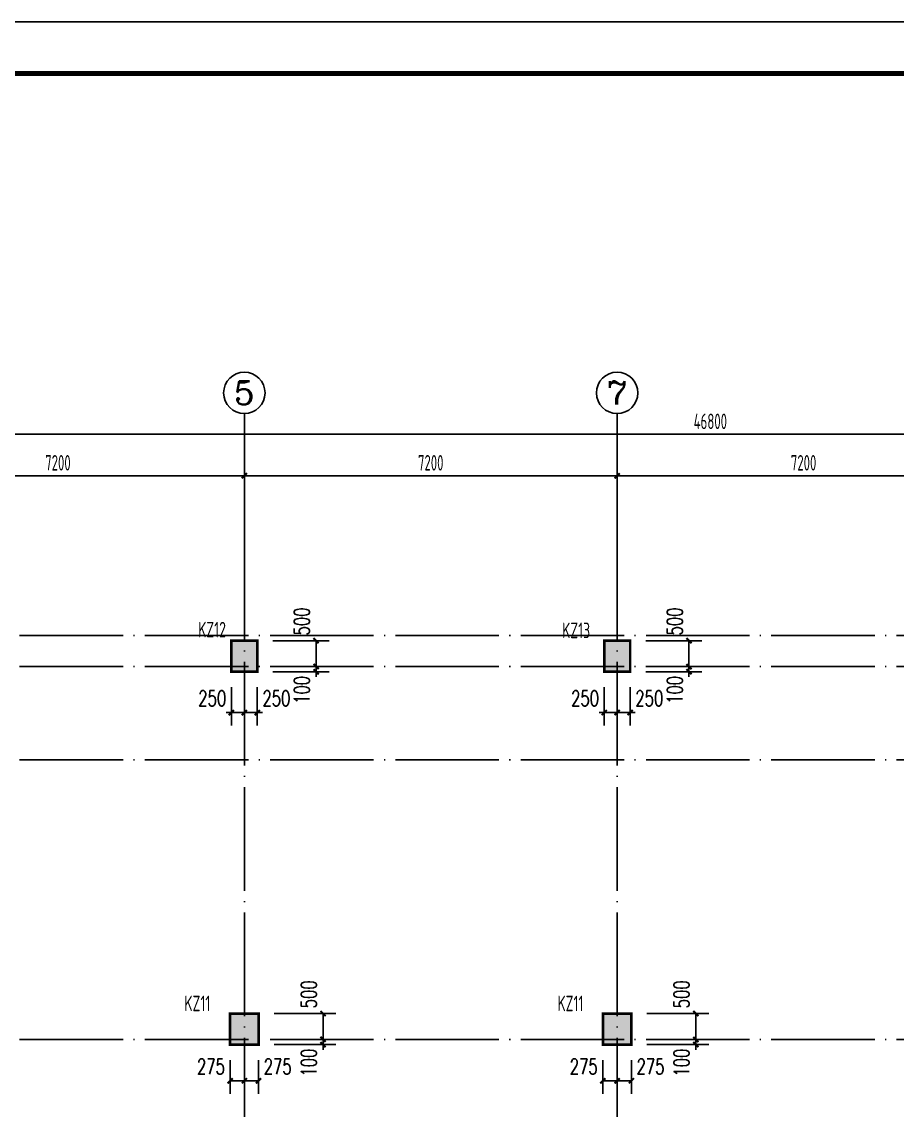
# Model space of a CAD drawing. Extents: x 127019 to 780419, y 327305 to 369305.
# Drawn here: x 262252 to 279161, y 348287 to 369305 of the extents above; entities that cross this region are included whole.
import ezdxf
from ezdxf.enums import TextEntityAlignment as Align

# ---------------------------------------------------------------- set-up
doc = ezdxf.new("R2010")
doc.units = 0
doc.header["$LTSCALE"] = 1000
doc.header["$MEASUREMENT"] = 0
doc.linetypes.add('CONTINOUS', pattern=[0])
doc.linetypes.add('DOTE', pattern=[2.42, 2, -0.2, 0.02, -0.2])
doc.layers.get('0').update_dxf_attribs({"linetype": 'CONTINUOUS'})
doc.layers.get('Defpoints').update_dxf_attribs({"linetype": 'CONTINUOUS'})
for name, color, linetype in [('2106', 2, 'CONTINUOUS'), ('AXIS_TEXT', 7, 'CONTINUOUS'), ('COLU', 7, 'CONTINUOUS'), ('COLUMN', 7, 'CONTINUOUS'), ('DIM', 3, 'CONTINUOUS'), ('DOTE', 8, 'DOTE'), ('PUB_DIM', 3, 'CONTINUOUS'), ('PUB_TITLE', 4, 'CONTINUOUS'), ('柱涂实', 54, 'CONTINUOUS'), ('柱编号', 7, 'CONTINUOUS')]:
    doc.layers.add(name, color=color, linetype=linetype)
doc.styles.add('_TCH_DIM_T3', font='SIMPLEX', dxfattribs={"width": 0.705882, "bigfont": 'GBCBIG'})
doc.styles.add('COMPLEX', font='COMPLEX.shx')
doc.styles.get("Standard").update_dxf_attribs({"font": 'gbxwxt.shx', "bigfont": 'gbhzfs.shx'})
doc.styles.add('TSSD_Dimension', font='gbxwxt.shx', dxfattribs={"width": 0.7, "bigfont": 'gbhzfs.shx'})
doc.dimstyles.new('_TCH_ARCH&&100', dxfattribs={"dimtxt": 297.5, "dimasz": 100, "dimexe": 250, "dimexo": 300, "dimgap": 126.25, "dimtad": 1, "dimdec": 0, "dimzin": 0, "dimdsep": 46, "dimtxsty": '_TCH_DIM_T3', "dimblk": 'ARCHTICK', "dimcen": 0.09, "dimclrt": 7, "dimazin": 2, "dimtfac": 1, "dimtdec": 0, "dimtix": 1, "dimtmove": 2, "dimatfit": 3, "dimfxl": 0, "dimtolj": 1, "dimtzin": 0, "dimarcsym": 0})
doc.dimstyles.new('TSSD_100_100', dxfattribs={"dimtxt": 300, "dimasz": 100, "dimexe": 100, "dimexo": 250, "dimgap": 100, "dimtad": 1, "dimdec": 0, "dimzin": 0, "dimdsep": 46, "dimtxsty": 'TSSD_Dimension', "dimblk": 'ARCHTICK', "dimcen": 0, "dimdle": 100, "dimclrt": 7, "dimadec": 0, "dimazin": 0, "dimtfac": 1, "dimtdec": 0, "dimtix": 1, "dimtmove": 2, "dimatfit": 3, "dimfxl": 0, "dimtolj": 1, "dimtzin": 0, "dimarcsym": 0})

# ---------------------------------------------------------------- blocks, each defined once
blk = doc.blocks.new('_ArchTick')
at = {"color": 0, "linetype": 'ByBlock', "const_width": 0.4}
blk.add_lwpolyline([(-0.5, -0.5), (0.5, 0.5)], dxfattribs=at)
blk = doc.blocks.new('*D248')
at = {"layer": 'Defpoints', "color": 0, "transparency": 16777216}
for p in [(273752, 360539), (273752, 359114), (280952, 359114)]:
    blk.add_point(p, dxfattribs=at)
at = {"layer": 'DIM', "color": 0, "lineweight": -2, "transparency": 16777216}
for p, q in [((281052, 360539), (273652, 360539)), ((273752, 359364), (273752, 360639)), ((280952, 359364), (280952, 360639))]:
    blk.add_line(p, q, dxfattribs=at)
at = {"layer": 'DIM', "color": 0, "lineweight": -2, "transparency": 16777216, "xscale": 100, "yscale": 100, "zscale": 100, "rotation": 180}
blk.add_blockref('_ArchTick', (273752, 360539), dxfattribs=at)
at = {"layer": 'DIM', "color": 0, "lineweight": -2, "transparency": 16777216, "xscale": 100, "yscale": 100, "zscale": 100}
blk.add_blockref('_ArchTick', (280952, 360539), dxfattribs=at)
at = {"layer": 'DIM', "color": 7, "transparency": 16777216, "insert": (277352, 360789), "char_height": 300, "attachment_point": 5, "style": 'TSSD_Dimension'}
blk.add_mtext('\\A1;7200', dxfattribs=at)
blk = doc.blocks.new('_axiso')
blk.add_circle((0, 0), 0.5)
at = {"layer": 'AXIS_TEXT', "style": 'COMPLEX', "width": 1.041667}
blk.add_attdef('A', text='', height=0.56, dxfattribs=at).set_placement((-0.25, -0.28), (0.25, -0.28), align=Align.FIT)
blk = doc.blocks.new('*D258')
at = {"layer": 'Defpoints', "color": 0, "transparency": 16777216}
for p in [(266551, 360539), (266551, 359114), (273751, 359114)]:
    blk.add_point(p, dxfattribs=at)
at = {"layer": 'DIM', "color": 0, "lineweight": -2, "transparency": 16777216}
for p, q in [((273851, 360539), (266451, 360539)), ((266551, 359364), (266551, 360639)), ((273751, 359364), (273751, 360639))]:
    blk.add_line(p, q, dxfattribs=at)
at = {"layer": 'DIM', "color": 0, "lineweight": -2, "transparency": 16777216, "xscale": 100, "yscale": 100, "zscale": 100, "rotation": 180}
blk.add_blockref('_ArchTick', (266551, 360539), dxfattribs=at)
at = {"layer": 'DIM', "color": 0, "lineweight": -2, "transparency": 16777216, "xscale": 100, "yscale": 100, "zscale": 100}
blk.add_blockref('_ArchTick', (273751, 360539), dxfattribs=at)
at = {"layer": 'DIM', "color": 7, "transparency": 16777216, "insert": (270151, 360789), "char_height": 300, "attachment_point": 5, "style": 'TSSD_Dimension'}
blk.add_mtext('\\A1;7200', dxfattribs=at)
blk = doc.blocks.new('*D259')
at = {"layer": 'Defpoints', "color": 0, "transparency": 16777216}
for p in [(259351, 360539), (259351, 359114), (266551, 359114)]:
    blk.add_point(p, dxfattribs=at)
at = {"layer": 'DIM', "color": 0, "lineweight": -2, "transparency": 16777216}
for p, q in [((266651, 360539), (259251, 360539)), ((259351, 359364), (259351, 360639)), ((266551, 359364), (266551, 360639))]:
    blk.add_line(p, q, dxfattribs=at)
at = {"layer": 'DIM', "color": 0, "lineweight": -2, "transparency": 16777216, "xscale": 100, "yscale": 100, "zscale": 100, "rotation": 180}
blk.add_blockref('_ArchTick', (259351, 360539), dxfattribs=at)
at = {"layer": 'DIM', "color": 0, "lineweight": -2, "transparency": 16777216, "xscale": 100, "yscale": 100, "zscale": 100}
blk.add_blockref('_ArchTick', (266551, 360539), dxfattribs=at)
at = {"layer": 'DIM', "color": 7, "transparency": 16777216, "insert": (262951, 360789), "char_height": 300, "attachment_point": 5, "style": 'TSSD_Dimension'}
blk.add_mtext('\\A1;7200', dxfattribs=at)
blk = doc.blocks.new('*D262')
at = {"layer": 'Defpoints', "color": 0, "transparency": 16777216}
for p in [(252151, 361339), (252151, 359114), (298951, 359114)]:
    blk.add_point(p, dxfattribs=at)
at = {"layer": 'DIM', "color": 0, "lineweight": -2, "transparency": 16777216}
for p, q in [((299051, 361339), (252051, 361339)), ((252151, 359364), (252151, 361439)), ((298951, 359364), (298951, 361439))]:
    blk.add_line(p, q, dxfattribs=at)
at = {"layer": 'DIM', "color": 0, "lineweight": -2, "transparency": 16777216, "xscale": 100, "yscale": 100, "zscale": 100}
for p, rotation in [((252151, 361339), 179.9999999999991), ((298951, 361339), 359.9999999999991)]:
    blk.add_blockref('_ArchTick', p, dxfattribs=dict(at, rotation=rotation))
at = {"layer": 'DIM', "color": 7, "transparency": 16777216, "insert": (275551, 361589), "char_height": 300, "attachment_point": 5, "style": 'TSSD_Dimension'}
blk.add_mtext('\\A1;46800', dxfattribs=at)
blk = doc.blocks.new('A$C5E704440')
at = {"layer": '2106', "color": 8}
for points in [[(14650, 500), (14150, 500), (14650, -100), (14150, -100)], [(21850, 500), (21350, 500), (21850, -100), (21350, -100)], [(14675, -6700), (14125, -6700), (14675, -7300), (14125, -7300)], [(21875, -6700), (21325, -6700), (21875, -7300), (21325, -7300)]]:
    blk.add_solid(points, dxfattribs=at)
at = {"layer": 'COLUMN'}
for points in [[(14150, -100), (14650, -100), (14650, 500), (14150, 500)], [(21350, -100), (21850, -100), (21850, 500), (21350, 500)], [(14675, -6700), (14125, -6700), (14125, -7300), (14675, -7300)], [(21325, -7300), (21875, -7300), (21875, -6700), (21325, -6700)]]:
    blk.add_lwpolyline(points, close=True, dxfattribs=at)
blk = doc.blocks.new('*D688')
at = {"layer": 'Defpoints', "color": 0, "linetype": 'CONTINOUS', "transparency": 16777216}
for p in [(274026, 349654), (274026, 349554), (275271, 349654)]:
    blk.add_point(p, dxfattribs=at)
at = {"layer": 'PUB_DIM', "color": 0, "linetype": 'CONTINOUS', "lineweight": -2, "transparency": 16777216}
for p, q in [((275271, 349654), (275271, 349754)), ((274326, 349654), (275521, 349654)), ((274326, 349554), (275521, 349554)), ((275271, 349554), (275271, 349654)), ((275271, 349554), (275271, 349454))]:
    blk.add_line(p, q, dxfattribs=at)
at = {"layer": 'PUB_DIM', "color": 0, "linetype": 'CONTINOUS', "lineweight": -2, "transparency": 16777216, "xscale": 100, "yscale": 100, "zscale": 100}
for p, rotation in [((275271, 349654), 270), ((275271, 349554), 90)]:
    blk.add_blockref('_ArchTick', p, dxfattribs=dict(at, rotation=rotation))
at = {"layer": 'PUB_DIM', "color": 7, "linetype": 'CONTINOUS', "transparency": 16777216, "insert": (274996, 349204), "char_height": 297.5, "attachment_point": 5, "rotation": 90, "style": '_TCH_DIM_T3'}
blk.add_mtext('\\A1;100', dxfattribs=at)
blk = doc.blocks.new('*D689')
at = {"layer": 'Defpoints', "color": 0, "linetype": 'CONTINOUS', "transparency": 16777216}
for p in [(274026, 350154), (275271, 350154), (274026, 349654)]:
    blk.add_point(p, dxfattribs=at)
at = {"layer": 'PUB_DIM', "color": 0, "linetype": 'CONTINOUS', "lineweight": -2, "transparency": 16777216}
for p, q in [((274326, 350154), (275521, 350154)), ((275271, 349654), (275271, 350154)), ((274326, 349654), (275521, 349654))]:
    blk.add_line(p, q, dxfattribs=at)
at = {"layer": 'PUB_DIM', "color": 0, "linetype": 'CONTINOUS', "lineweight": -2, "transparency": 16777216, "xscale": 100, "yscale": 100, "zscale": 100}
for p, rotation in [((275271, 350154), 90), ((275271, 349654), 270)]:
    blk.add_blockref('_ArchTick', p, dxfattribs=dict(at, rotation=rotation))
at = {"layer": 'PUB_DIM', "color": 7, "linetype": 'CONTINOUS', "transparency": 16777216, "insert": (274996, 350524), "char_height": 297.5, "attachment_point": 5, "rotation": 90, "style": '_TCH_DIM_T3'}
blk.add_mtext('\\A1;500', dxfattribs=at)
blk = doc.blocks.new('*D690')
at = {"layer": 'Defpoints', "color": 0, "linetype": 'CONTINOUS', "transparency": 16777216}
for p in [(273751, 349554), (274026, 349554), (274026, 348855)]:
    blk.add_point(p, dxfattribs=at)
at = {"layer": 'PUB_DIM', "color": 0, "linetype": 'CONTINOUS', "lineweight": -2, "transparency": 16777216}
for p, q in [((273751, 349254), (273751, 348605)), ((274026, 349254), (274026, 348605)), ((273751, 348855), (274026, 348855))]:
    blk.add_line(p, q, dxfattribs=at)
at = {"layer": 'PUB_DIM', "color": 0, "linetype": 'CONTINOUS', "lineweight": -2, "transparency": 16777216, "xscale": 100, "yscale": 100, "zscale": 100, "rotation": 180}
blk.add_blockref('_ArchTick', (273751, 348855), dxfattribs=at)
at = {"layer": 'PUB_DIM', "color": 0, "linetype": 'CONTINOUS', "lineweight": -2, "transparency": 16777216, "xscale": 100, "yscale": 100, "zscale": 100}
blk.add_blockref('_ArchTick', (274026, 348855), dxfattribs=at)
at = {"layer": 'PUB_DIM', "color": 7, "linetype": 'CONTINOUS', "transparency": 16777216, "insert": (274396, 349130), "char_height": 297.5, "attachment_point": 5, "style": '_TCH_DIM_T3'}
blk.add_mtext('\\A1;275', dxfattribs=at)
blk = doc.blocks.new('*D691')
at = {"layer": 'Defpoints', "color": 0, "linetype": 'CONTINOUS', "transparency": 16777216}
for p in [(273476, 349554), (273751, 349554), (273751, 348855)]:
    blk.add_point(p, dxfattribs=at)
at = {"layer": 'PUB_DIM', "color": 0, "linetype": 'CONTINOUS', "lineweight": -2, "transparency": 16777216}
for p, q in [((273476, 349254), (273476, 348605)), ((273751, 349254), (273751, 348605)), ((273476, 348855), (273751, 348855))]:
    blk.add_line(p, q, dxfattribs=at)
at = {"layer": 'PUB_DIM', "color": 0, "linetype": 'CONTINOUS', "lineweight": -2, "transparency": 16777216, "xscale": 100, "yscale": 100, "zscale": 100, "rotation": 180}
blk.add_blockref('_ArchTick', (273476, 348855), dxfattribs=at)
at = {"layer": 'PUB_DIM', "color": 0, "linetype": 'CONTINOUS', "lineweight": -2, "transparency": 16777216, "xscale": 100, "yscale": 100, "zscale": 100}
blk.add_blockref('_ArchTick', (273751, 348855), dxfattribs=at)
at = {"layer": 'PUB_DIM', "color": 7, "linetype": 'CONTINOUS', "transparency": 16777216, "insert": (273106, 349130), "char_height": 297.5, "attachment_point": 5, "style": '_TCH_DIM_T3'}
blk.add_mtext('\\A1;275', dxfattribs=at)
blk = doc.blocks.new('*D692')
at = {"layer": 'Defpoints', "color": 0, "linetype": 'CONTINOUS', "transparency": 16777216}
for p in [(266826, 349654), (266826, 349554), (268071, 349654)]:
    blk.add_point(p, dxfattribs=at)
at = {"layer": 'PUB_DIM', "color": 0, "linetype": 'CONTINOUS', "lineweight": -2, "transparency": 16777216}
for p, q in [((268071, 349654), (268071, 349754)), ((267126, 349654), (268321, 349654)), ((267126, 349554), (268321, 349554)), ((268071, 349554), (268071, 349654)), ((268071, 349554), (268071, 349454))]:
    blk.add_line(p, q, dxfattribs=at)
at = {"layer": 'PUB_DIM', "color": 0, "linetype": 'CONTINOUS', "lineweight": -2, "transparency": 16777216, "xscale": 100, "yscale": 100, "zscale": 100}
for p, rotation in [((268071, 349654), 270), ((268071, 349554), 90)]:
    blk.add_blockref('_ArchTick', p, dxfattribs=dict(at, rotation=rotation))
at = {"layer": 'PUB_DIM', "color": 7, "linetype": 'CONTINOUS', "transparency": 16777216, "insert": (267796, 349204), "char_height": 297.5, "attachment_point": 5, "rotation": 90, "style": '_TCH_DIM_T3'}
blk.add_mtext('\\A1;100', dxfattribs=at)
blk = doc.blocks.new('*D693')
at = {"layer": 'Defpoints', "color": 0, "linetype": 'CONTINOUS', "transparency": 16777216}
for p in [(266826, 350154), (268071, 350154), (266826, 349654)]:
    blk.add_point(p, dxfattribs=at)
at = {"layer": 'PUB_DIM', "color": 0, "linetype": 'CONTINOUS', "lineweight": -2, "transparency": 16777216}
for p, q in [((267126, 350154), (268321, 350154)), ((268071, 349654), (268071, 350154)), ((267126, 349654), (268321, 349654))]:
    blk.add_line(p, q, dxfattribs=at)
at = {"layer": 'PUB_DIM', "color": 0, "linetype": 'CONTINOUS', "lineweight": -2, "transparency": 16777216, "xscale": 100, "yscale": 100, "zscale": 100}
for p, rotation in [((268071, 350154), 90), ((268071, 349654), 270)]:
    blk.add_blockref('_ArchTick', p, dxfattribs=dict(at, rotation=rotation))
at = {"layer": 'PUB_DIM', "color": 7, "linetype": 'CONTINOUS', "transparency": 16777216, "insert": (267796, 350524), "char_height": 297.5, "attachment_point": 5, "rotation": 90, "style": '_TCH_DIM_T3'}
blk.add_mtext('\\A1;500', dxfattribs=at)
blk = doc.blocks.new('*D694')
at = {"layer": 'Defpoints', "color": 0, "linetype": 'CONTINOUS', "transparency": 16777216}
for p in [(266551, 349554), (266826, 349554), (266826, 348855)]:
    blk.add_point(p, dxfattribs=at)
at = {"layer": 'PUB_DIM', "color": 0, "linetype": 'CONTINOUS', "lineweight": -2, "transparency": 16777216}
for p, q in [((266551, 349254), (266551, 348605)), ((266826, 349254), (266826, 348605)), ((266551, 348855), (266826, 348855))]:
    blk.add_line(p, q, dxfattribs=at)
at = {"layer": 'PUB_DIM', "color": 0, "linetype": 'CONTINOUS', "lineweight": -2, "transparency": 16777216, "xscale": 100, "yscale": 100, "zscale": 100, "rotation": 180}
blk.add_blockref('_ArchTick', (266551, 348855), dxfattribs=at)
at = {"layer": 'PUB_DIM', "color": 0, "linetype": 'CONTINOUS', "lineweight": -2, "transparency": 16777216, "xscale": 100, "yscale": 100, "zscale": 100}
blk.add_blockref('_ArchTick', (266826, 348855), dxfattribs=at)
at = {"layer": 'PUB_DIM', "color": 7, "linetype": 'CONTINOUS', "transparency": 16777216, "insert": (267196, 349130), "char_height": 297.5, "attachment_point": 5, "style": '_TCH_DIM_T3'}
blk.add_mtext('\\A1;275', dxfattribs=at)
blk = doc.blocks.new('*D695')
at = {"layer": 'Defpoints', "color": 0, "linetype": 'CONTINOUS', "transparency": 16777216}
for p in [(266276, 349554), (266551, 349554), (266551, 348855)]:
    blk.add_point(p, dxfattribs=at)
at = {"layer": 'PUB_DIM', "color": 0, "linetype": 'CONTINOUS', "lineweight": -2, "transparency": 16777216}
for p, q in [((266276, 349254), (266276, 348605)), ((266551, 349254), (266551, 348605)), ((266276, 348855), (266551, 348855))]:
    blk.add_line(p, q, dxfattribs=at)
at = {"layer": 'PUB_DIM', "color": 0, "linetype": 'CONTINOUS', "lineweight": -2, "transparency": 16777216, "xscale": 100, "yscale": 100, "zscale": 100, "rotation": 180}
blk.add_blockref('_ArchTick', (266276, 348855), dxfattribs=at)
at = {"layer": 'PUB_DIM', "color": 0, "linetype": 'CONTINOUS', "lineweight": -2, "transparency": 16777216, "xscale": 100, "yscale": 100, "zscale": 100}
blk.add_blockref('_ArchTick', (266551, 348855), dxfattribs=at)
at = {"layer": 'PUB_DIM', "color": 7, "linetype": 'CONTINOUS', "transparency": 16777216, "insert": (265906, 349130), "char_height": 297.5, "attachment_point": 5, "style": '_TCH_DIM_T3'}
blk.add_mtext('\\A1;275', dxfattribs=at)
blk = doc.blocks.new('*D748')
at = {"layer": 'Defpoints', "color": 0, "linetype": 'CONTINOUS', "transparency": 16777216}
for p in [(274002, 357354), (275138, 357354), (274002, 356854)]:
    blk.add_point(p, dxfattribs=at)
at = {"layer": 'PUB_DIM', "color": 0, "linetype": 'CONTINOUS', "lineweight": -2, "transparency": 16777216}
for p, q in [((274302, 357354), (275388, 357354)), ((275138, 356854), (275138, 357354)), ((274302, 356854), (275388, 356854))]:
    blk.add_line(p, q, dxfattribs=at)
at = {"layer": 'PUB_DIM', "color": 0, "linetype": 'CONTINOUS', "lineweight": -2, "transparency": 16777216, "xscale": 100, "yscale": 100, "zscale": 100}
for p, rotation in [((275138, 357354), 90), ((275138, 356854), 270)]:
    blk.add_blockref('_ArchTick', p, dxfattribs=dict(at, rotation=rotation))
at = {"layer": 'PUB_DIM', "color": 7, "linetype": 'CONTINOUS', "transparency": 16777216, "insert": (274863, 357724), "char_height": 297.5, "attachment_point": 5, "rotation": 90, "style": '_TCH_DIM_T3'}
blk.add_mtext('\\A1;500', dxfattribs=at)
blk = doc.blocks.new('*D749')
at = {"layer": 'Defpoints', "color": 0, "linetype": 'CONTINOUS', "transparency": 16777216}
for p in [(274002, 356854), (274002, 356754), (275138, 356854)]:
    blk.add_point(p, dxfattribs=at)
at = {"layer": 'PUB_DIM', "color": 0, "linetype": 'CONTINOUS', "lineweight": -2, "transparency": 16777216}
for p, q in [((275138, 356854), (275138, 356954)), ((274302, 356854), (275388, 356854)), ((274302, 356754), (275388, 356754)), ((275138, 356754), (275138, 356854)), ((275138, 356754), (275138, 356654))]:
    blk.add_line(p, q, dxfattribs=at)
at = {"layer": 'PUB_DIM', "color": 0, "linetype": 'CONTINOUS', "lineweight": -2, "transparency": 16777216, "xscale": 100, "yscale": 100, "zscale": 100}
for p, rotation in [((275138, 356854), 270), ((275138, 356754), 90)]:
    blk.add_blockref('_ArchTick', p, dxfattribs=dict(at, rotation=rotation))
at = {"layer": 'PUB_DIM', "color": 7, "linetype": 'CONTINOUS', "transparency": 16777216, "insert": (274863, 356404), "char_height": 297.5, "attachment_point": 5, "rotation": 90, "style": '_TCH_DIM_T3'}
blk.add_mtext('\\A1;100', dxfattribs=at)
blk = doc.blocks.new('*D750')
at = {"layer": 'Defpoints', "color": 0, "linetype": 'CONTINOUS', "transparency": 16777216}
for p in [(273752, 356754), (274002, 356754), (274002, 355965)]:
    blk.add_point(p, dxfattribs=at)
at = {"layer": 'PUB_DIM', "color": 0, "linetype": 'CONTINOUS', "lineweight": -2, "transparency": 16777216}
for p, q in [((273752, 356454), (273752, 355715)), ((274002, 356454), (274002, 355715)), ((273752, 355965), (273652, 355965)), ((273752, 355965), (274002, 355965)), ((274002, 355965), (274102, 355965))]:
    blk.add_line(p, q, dxfattribs=at)
at = {"layer": 'PUB_DIM', "color": 0, "linetype": 'CONTINOUS', "lineweight": -2, "transparency": 16777216, "xscale": 100, "yscale": 100, "zscale": 100}
blk.add_blockref('_ArchTick', (273752, 355965), dxfattribs=at)
at = {"layer": 'PUB_DIM', "color": 0, "linetype": 'CONTINOUS', "lineweight": -2, "transparency": 16777216, "xscale": 100, "yscale": 100, "zscale": 100, "rotation": 180}
blk.add_blockref('_ArchTick', (274002, 355965), dxfattribs=at)
at = {"layer": 'PUB_DIM', "color": 7, "linetype": 'CONTINOUS', "transparency": 16777216, "insert": (274372, 356240), "char_height": 297.5, "attachment_point": 5, "style": '_TCH_DIM_T3'}
blk.add_mtext('\\A1;250', dxfattribs=at)
blk = doc.blocks.new('*D751')
at = {"layer": 'Defpoints', "color": 0, "linetype": 'CONTINOUS', "transparency": 16777216}
for p in [(273502, 356754), (273752, 356754), (273752, 355965)]:
    blk.add_point(p, dxfattribs=at)
at = {"layer": 'PUB_DIM', "color": 0, "linetype": 'CONTINOUS', "lineweight": -2, "transparency": 16777216}
for p, q in [((273502, 356454), (273502, 355715)), ((273752, 356454), (273752, 355715)), ((273502, 355965), (273402, 355965)), ((273502, 355965), (273752, 355965)), ((273752, 355965), (273852, 355965))]:
    blk.add_line(p, q, dxfattribs=at)
at = {"layer": 'PUB_DIM', "color": 0, "linetype": 'CONTINOUS', "lineweight": -2, "transparency": 16777216, "xscale": 100, "yscale": 100, "zscale": 100}
blk.add_blockref('_ArchTick', (273502, 355965), dxfattribs=at)
at = {"layer": 'PUB_DIM', "color": 0, "linetype": 'CONTINOUS', "lineweight": -2, "transparency": 16777216, "xscale": 100, "yscale": 100, "zscale": 100, "rotation": 180}
blk.add_blockref('_ArchTick', (273752, 355965), dxfattribs=at)
at = {"layer": 'PUB_DIM', "color": 7, "linetype": 'CONTINOUS', "transparency": 16777216, "insert": (273132, 356240), "char_height": 297.5, "attachment_point": 5, "style": '_TCH_DIM_T3'}
blk.add_mtext('\\A1;250', dxfattribs=at)
blk = doc.blocks.new('*D752')
at = {"layer": 'Defpoints', "color": 0, "linetype": 'CONTINOUS', "transparency": 16777216}
for p in [(266801, 357354), (267937, 357354), (266801, 356854)]:
    blk.add_point(p, dxfattribs=at)
at = {"layer": 'PUB_DIM', "color": 0, "linetype": 'CONTINOUS', "lineweight": -2, "transparency": 16777216}
for p, q in [((267101, 357354), (268187, 357354)), ((267937, 356854), (267937, 357354)), ((267101, 356854), (268187, 356854))]:
    blk.add_line(p, q, dxfattribs=at)
at = {"layer": 'PUB_DIM', "color": 0, "linetype": 'CONTINOUS', "lineweight": -2, "transparency": 16777216, "xscale": 100, "yscale": 100, "zscale": 100}
for p, rotation in [((267937, 357354), 90), ((267937, 356854), 270)]:
    blk.add_blockref('_ArchTick', p, dxfattribs=dict(at, rotation=rotation))
at = {"layer": 'PUB_DIM', "color": 7, "linetype": 'CONTINOUS', "transparency": 16777216, "insert": (267662, 357724), "char_height": 297.5, "attachment_point": 5, "rotation": 90, "style": '_TCH_DIM_T3'}
blk.add_mtext('\\A1;500', dxfattribs=at)
blk = doc.blocks.new('*D753')
at = {"layer": 'Defpoints', "color": 0, "linetype": 'CONTINOUS', "transparency": 16777216}
for p in [(266801, 356854), (266801, 356754), (267937, 356854)]:
    blk.add_point(p, dxfattribs=at)
at = {"layer": 'PUB_DIM', "color": 0, "linetype": 'CONTINOUS', "lineweight": -2, "transparency": 16777216}
for p, q in [((267937, 356854), (267937, 356954)), ((267101, 356854), (268187, 356854)), ((267101, 356754), (268187, 356754)), ((267937, 356754), (267937, 356854)), ((267937, 356754), (267937, 356654))]:
    blk.add_line(p, q, dxfattribs=at)
at = {"layer": 'PUB_DIM', "color": 0, "linetype": 'CONTINOUS', "lineweight": -2, "transparency": 16777216, "xscale": 100, "yscale": 100, "zscale": 100}
for p, rotation in [((267937, 356854), 270), ((267937, 356754), 90)]:
    blk.add_blockref('_ArchTick', p, dxfattribs=dict(at, rotation=rotation))
at = {"layer": 'PUB_DIM', "color": 7, "linetype": 'CONTINOUS', "transparency": 16777216, "insert": (267662, 356404), "char_height": 297.5, "attachment_point": 5, "rotation": 90, "style": '_TCH_DIM_T3'}
blk.add_mtext('\\A1;100', dxfattribs=at)
blk = doc.blocks.new('*D754')
at = {"layer": 'Defpoints', "color": 0, "linetype": 'CONTINOUS', "transparency": 16777216}
for p in [(266551, 356754), (266801, 356754), (266801, 355965)]:
    blk.add_point(p, dxfattribs=at)
at = {"layer": 'PUB_DIM', "color": 0, "linetype": 'CONTINOUS', "lineweight": -2, "transparency": 16777216}
for p, q in [((266551, 356454), (266551, 355715)), ((266801, 356454), (266801, 355715)), ((266551, 355965), (266451, 355965)), ((266551, 355965), (266801, 355965)), ((266801, 355965), (266901, 355965))]:
    blk.add_line(p, q, dxfattribs=at)
at = {"layer": 'PUB_DIM', "color": 0, "linetype": 'CONTINOUS', "lineweight": -2, "transparency": 16777216, "xscale": 100, "yscale": 100, "zscale": 100}
blk.add_blockref('_ArchTick', (266551, 355965), dxfattribs=at)
at = {"layer": 'PUB_DIM', "color": 0, "linetype": 'CONTINOUS', "lineweight": -2, "transparency": 16777216, "xscale": 100, "yscale": 100, "zscale": 100, "rotation": 180}
blk.add_blockref('_ArchTick', (266801, 355965), dxfattribs=at)
at = {"layer": 'PUB_DIM', "color": 7, "linetype": 'CONTINOUS', "transparency": 16777216, "insert": (267171, 356240), "char_height": 297.5, "attachment_point": 5, "style": '_TCH_DIM_T3'}
blk.add_mtext('\\A1;250', dxfattribs=at)
blk = doc.blocks.new('*D755')
at = {"layer": 'Defpoints', "color": 0, "linetype": 'CONTINOUS', "transparency": 16777216}
for p in [(266301, 356754), (266551, 356754), (266551, 355965)]:
    blk.add_point(p, dxfattribs=at)
at = {"layer": 'PUB_DIM', "color": 0, "linetype": 'CONTINOUS', "lineweight": -2, "transparency": 16777216}
for p, q in [((266301, 356454), (266301, 355715)), ((266551, 356454), (266551, 355715)), ((266301, 355965), (266201, 355965)), ((266301, 355965), (266551, 355965)), ((266551, 355965), (266651, 355965))]:
    blk.add_line(p, q, dxfattribs=at)
at = {"layer": 'PUB_DIM', "color": 0, "linetype": 'CONTINOUS', "lineweight": -2, "transparency": 16777216, "xscale": 100, "yscale": 100, "zscale": 100}
blk.add_blockref('_ArchTick', (266301, 355965), dxfattribs=at)
at = {"layer": 'PUB_DIM', "color": 0, "linetype": 'CONTINOUS', "lineweight": -2, "transparency": 16777216, "xscale": 100, "yscale": 100, "zscale": 100, "rotation": 180}
blk.add_blockref('_ArchTick', (266551, 355965), dxfattribs=at)
at = {"layer": 'PUB_DIM', "color": 7, "linetype": 'CONTINOUS', "transparency": 16777216, "insert": (265931, 356240), "char_height": 297.5, "attachment_point": 5, "style": '_TCH_DIM_T3'}
blk.add_mtext('\\A1;250', dxfattribs=at)

msp = doc.modelspace()

# ---------------------------------------------------------------- linework, layer by layer
at = {"layer": 'COLU', "const_width": 50}
for points in [[(266301.2, 357353.6), (266801.2, 357353.6), (266801.2, 356753.6), (266301.2, 356753.6)], [(273502.2, 357353.6), (274002.2, 357353.6), (274002.2, 356753.6), (273502.2, 356753.6)], [(266276.2, 350153.6), (266826.2, 350153.6), (266826.2, 349553.6), (266276.2, 349553.6)], [(273476.2, 350153.6), (274026.2, 350153.6), (274026.2, 349553.6), (273476.2, 349553.6)]]:
    msp.add_lwpolyline(points, close=True, dxfattribs=at)
at = {"layer": 'DIM'}
for p, q in [((266551.2, 361738.8), (266551.2, 359413.8)), ((273751.2, 361738.8), (273751.2, 359413.8))]:
    msp.add_line(p, q, dxfattribs=at)
at = {"layer": 'DOTE'}
for p, q in [((266551.2, 359363.8), (266551.2, 337543.4)), ((273751.2, 359363.8), (273751.2, 337543.4)), ((300508.5, 357453.6), (250904.9, 357453.6)), ((300508.5, 356853.6), (250904.9, 356853.6)), ((300508.5, 355053.6), (250904.9, 355053.6)), ((300508.5, 349653.6), (250904.9, 349653.6))]:
    msp.add_line(p, q, dxfattribs=at)
at = {"layer": 'PUB_TITLE'}
msp.add_lwpolyline([(245819.2, 327305.3), (305219.2, 327305.3), (305219.2, 369305.3), (245819.2, 369305.3)], close=True, dxfattribs=at)
at = {"layer": 'PUB_TITLE', "const_width": 100}
msp.add_lwpolyline([(246819.2, 328305.3), (304219.2, 328305.3), (304219.2, 368305.3), (246819.2, 368305.3)], close=True, dxfattribs=at)

# ---------------------------------------------------------------- block references
at = {"layer": 'DIM'}
ref = msp.add_blockref('_axiso', (266551.2, 362138.8), dxfattribs=dict(at, xscale=-800, yscale=800, zscale=800, rotation=180))
ref.add_attrib('A', '5', dxfattribs={"layer": 'AXIS_TEXT', "height": 448, "style": 'COMPLEX', "width": 1.339286}).set_placement((266351.2, 361914.8), (266751.2, 361914.8), align=Align.FIT)
ref = msp.add_blockref('_axiso', (273751.2, 362138.8), dxfattribs=dict(at, xscale=-800, yscale=800, zscale=800, rotation=180))
ref.add_attrib('A', '7', dxfattribs={"layer": 'AXIS_TEXT', "height": 448, "style": 'COMPLEX', "width": 1.339286}).set_placement((273551.2, 361914.8), (273951.2, 361914.8), align=Align.FIT)
at = {"layer": '柱涂实', "color": 7, "linetype": 'CONTINOUS'}
msp.add_blockref('A$C5E704440', (252151.2, 356853.6), dxfattribs=at)

# ---------------------------------------------------------------- texts
at = {"layer": '柱编号', "width": 0.75}
for s, p in [('KZ12', (265658.8, 357417.5)), ('KZ13', (272688.6, 357402.3)), ('KZ11', (265392.8, 350198.6)), ('KZ11', (272598.2, 350198.6))]:
    msp.add_text(s, height=300, dxfattribs=at).set_placement(p)

# ---------------------------------------------------------------- dimensions: what is measured, and where the dimension line sits
at = {"layer": 'DIM'}
dim = msp.add_aligned_dim(p1=(298951.2, 359113.8), p2=(252151.2, 359113.8), distance=-2225, dimstyle='TSSD_100_100', dxfattribs=at)
dim.commit()
dim.dimension.update_dxf_attribs({"geometry": '*D262', "text_midpoint": (275551.2, 361588.8)})
for base, p1, p2, picture, middle in [((259351.2, 360538.8), (266551.2, 359113.8), (259351.2, 359113.8), '*D259', (262951.2, 360788.8)), ((266551.2, 360538.8), (273751.2, 359113.8), (266551.2, 359113.8), '*D258', (270151.2, 360788.8)), ((273752.2, 360538.8), (280952.2, 359113.8), (273752.2, 359113.8), '*D248', (277352.2, 360788.8))]:
    dim = msp.add_linear_dim(base=base, p1=p1, p2=p2, dimstyle='TSSD_100_100', dxfattribs=at)
    dim.commit()
    dim.dimension.update_dxf_attribs({"geometry": picture, "text_midpoint": middle})
at = {"layer": 'PUB_DIM', "linetype": 'CONTINOUS'}
for base, p1, p2, angle, picture, middle in [((267936.6, 357353.6), (266801.2, 356853.6), (266801.2, 357353.6), 90, '*D752', (267661.6, 357723.6)), ((275137.6, 357353.6), (274002.2, 356853.6), (274002.2, 357353.6), 90, '*D748', (274862.6, 357723.6)), ((267936.6, 356853.6), (266801.2, 356753.6), (266801.2, 356853.6), 90, '*D753', (267661.6, 356403.6)), ((275137.6, 356853.6), (274002.2, 356753.6), (274002.2, 356853.6), 90, '*D749', (274862.6, 356403.6)), ((266551.2, 355965.2), (266301.2, 356753.6), (266551.2, 356753.6), 0, '*D755', (265931.2, 356240.2)), ((266801.2, 355965.2), (266551.2, 356753.6), (266801.2, 356753.6), 0, '*D754', (267171.2, 356240.2)), ((273752.2, 355965.2), (273502.2, 356753.6), (273752.2, 356753.6), 0, '*D751', (273132.2, 356240.2)), ((274002.2, 355965.2), (273752.2, 356753.6), (274002.2, 356753.6), 0, '*D750', (274372.2, 356240.2)), ((268070.8, 350153.6), (266826.2, 349653.6), (266826.2, 350153.6), 90, '*D693', (267795.8, 350523.6)), ((275270.8, 350153.6), (274026.2, 349653.6), (274026.2, 350153.6), 90, '*D689', (274995.8, 350523.6)), ((268070.8, 349653.6), (266826.2, 349553.6), (266826.2, 349653.6), 90, '*D692', (267795.8, 349203.6)), ((275270.8, 349653.6), (274026.2, 349553.6), (274026.2, 349653.6), 90, '*D688', (274995.8, 349203.6)), ((266551.2, 348854.5), (266276.2, 349553.6), (266551.2, 349553.6), 0, '*D695', (265906.2, 349129.5)), ((266826.2, 348854.5), (266551.2, 349553.6), (266826.2, 349553.6), 0, '*D694', (267196.2, 349129.5)), ((273751.2, 348854.5), (273476.2, 349553.6), (273751.2, 349553.6), 0, '*D691', (273106.2, 349129.5)), ((274026.2, 348854.5), (273751.2, 349553.6), (274026.2, 349553.6), 0, '*D690', (274396.2, 349129.5))]:
    dim = msp.add_linear_dim(base=base, p1=p1, p2=p2, angle=angle, dimstyle='_TCH_ARCH&&100', dxfattribs=at)
    dim.commit()
    dim.dimension.update_dxf_attribs({"geometry": picture, "text_midpoint": middle, "dimtype": 129})

doc.saveas('drawing.dxf')
